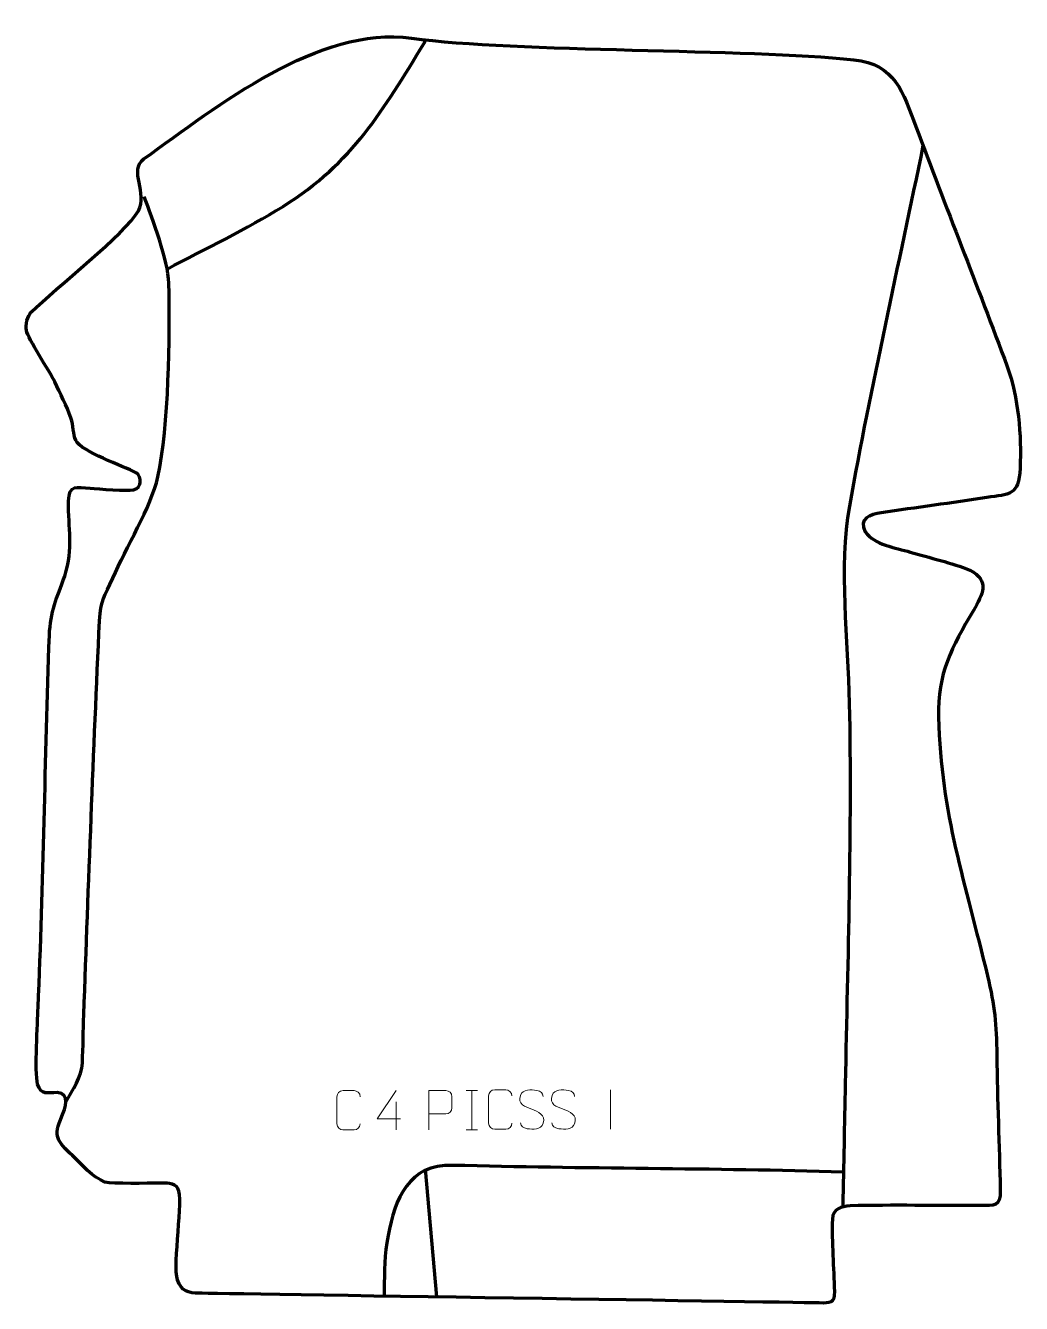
# Model space of a CAD drawing. Header units: millimetres. Extents: x 943 to 1575, y 20 to 831.
import ezdxf

# ---------------------------------------------------------------- set-up
doc = ezdxf.new("R2010")
doc.units = ezdxf.units.MM
doc.header["$MEASUREMENT"] = 0
doc.layers.add('layer 2', color=7, linetype='Continuous')
doc.layers.add('layer 3', color=7, linetype='Continuous')

msp = doc.modelspace()

# ---------------------------------------------------------------- linework, layer by layer
at = {"layer": 'layer 2', "color": 142, "lineweight": 158}
for points, knots in [([(1032.9313, 676.2653), (1057.0847, 689.1771), (1083.4202, 701.5861), (1106.4979, 716.057), (1106.4979, 716.057), (1151.2448, 744.1156), (1169.7372, 777.1737), (1195.9769, 819.6117), (1195.9769, 819.6117), (1195.9769, 819.6117), (1196.4767, 820.4201), (1196.4767, 820.4201), (1196.4767, 820.4201), (1196.4767, 820.4201), (1196.6312, 821.8118), (1196.6312, 821.8118)], [0, 0, 0, 0, 0.2, 0.2, 0.2, 0.2, 0.4, 0.4, 0.4, 0.4, 0.6, 0.6, 0.6, 0.6, 1, 1, 1, 1]), ([(1512.5446, 754.7634), (1496.9605, 678.5611), (1479.5328, 602.411), (1465.8692, 525.864), (1465.8692, 525.864), (1458.9027, 486.8361), (1465.0083, 440.4896), (1465.791, 400.4984), (1465.791, 400.4984), (1467.3638, 320.1363), (1464.7616, 239.3224), (1463.1965, 158.927), (1463.1965, 158.927), (1462.697, 133.2621), (1462.1976, 107.5972), (1461.6981, 81.9324), (1461.6981, 81.9324), (1461.6981, 81.9324), (1461.6796, 80.9818), (1461.6796, 80.9818)], [0, 0, 0, 0, 0.16666667, 0.16666667, 0.16666667, 0.16666667, 0.33333333, 0.33333333, 0.33333333, 0.33333333, 0.5, 0.5, 0.5, 0.5, 0.66666667, 0.66666667, 0.66666667, 0.66666667, 1, 1, 1, 1]), ([(968.7361, 147.4608), (972.9896, 155.3036), (978.6796, 163.2994), (979.1476, 172.4699), (979.1476, 172.4699), (979.6584, 182.4794), (979.6635, 192.8199), (980.031, 202.9176), (980.031, 202.9176), (983.0666, 286.323), (986.1573, 369.7238), (990.0327, 453.0953), (990.0327, 453.0953), (990.7246, 466.2579), (993.2518, 468.4417), (998.4194, 480.1566), (998.4194, 480.1566), (1006.7738, 499.0958), (1022.6388, 525.3136), (1027.1305, 544.3291), (1027.1305, 544.3291), (1034.0215, 576.507), (1034.8622, 633.6197), (1033.9985, 667.2584), (1033.9985, 667.2584), (1033.568, 682.3019), (1023.742, 707.5246), (1018.4556, 722.2407)], [0, 0, 0, 0, 0.125, 0.125, 0.125, 0.125, 0.25, 0.25, 0.25, 0.25, 0.375, 0.375, 0.375, 0.375, 0.5, 0.5, 0.5, 0.5, 0.625, 0.625, 0.625, 0.625, 0.75, 0.75, 0.75, 0.75, 1, 1, 1, 1]), ([(1462.1107, 103.1356), (1379.4996, 105.5585), (1296.794, 105.1495), (1214.1825, 107.3726), (1214.1825, 107.3726), (1186.0887, 108.1286), (1177.6141, 86.3002), (1173.1273, 62.7695), (1173.1273, 62.7695), (1170.7667, 50.3895), (1170.7986, 40.5504), (1170.6829, 28.1016), (1170.6829, 28.1016), (1170.6631, 26.8462), (1170.6433, 25.5908), (1170.6236, 24.3354)], [0, 0, 0, 0, 0.2, 0.2, 0.2, 0.2, 0.4, 0.4, 0.4, 0.4, 0.6, 0.6, 0.6, 0.6, 1, 1, 1, 1])]:
    msp.add_open_spline(points, degree=3, knots=knots, dxfattribs=at)
at = {"layer": 'layer 2', "color": 250, "lineweight": 9}
for points, knots in [([(1155.4716, 133.6475), (1155.3318, 131.3241), (1153.6546, 129.8445), (1151.5069, 129.8337), (1151.5069, 129.8337), (1149.175, 129.8341), (1146.8431, 129.8341), (1144.5116, 129.8337), (1144.5116, 129.8337), (1142.5866, 129.7283), (1140.6145, 131.6128), (1140.6257, 133.6301), (1140.6257, 133.6301), (1140.6261, 139.4002), (1140.6261, 145.1699), (1140.6257, 150.9392), (1140.6257, 150.9392), (1140.6299, 153.0773), (1142.3766, 154.7965), (1144.529, 154.783), (1144.529, 154.783), (1146.8547, 154.783), (1149.1808, 154.783), (1151.5069, 154.783), (1151.5069, 154.783), (1153.4535, 154.8185), (1155.4449, 153.327), (1155.4716, 150.8894)], [0, 0, 0, 0, 0.125, 0.125, 0.125, 0.125, 0.25, 0.25, 0.25, 0.25, 0.375, 0.375, 0.375, 0.375, 0.5, 0.5, 0.5, 0.5, 0.625, 0.625, 0.625, 0.625, 0.75, 0.75, 0.75, 0.75, 1, 1, 1, 1]), ([(1181.0976, 136.8447), (1181.0976, 136.8447), (1166.2759, 136.8447), (1166.2759, 136.8447), (1166.2759, 136.8447), (1166.2759, 136.8447), (1178.1535, 154.9152), (1178.1535, 154.9152)], [0, 0, 0, 0, 0.33333333, 0.33333333, 0.33333333, 0.33333333, 1, 1, 1, 1]), ([(1198.942, 129.8929), (1198.942, 129.8929), (1198.942, 154.8465), (1198.942, 154.8465), (1198.942, 154.8465), (1202.537, 154.8465), (1206.1323, 154.8465), (1209.7277, 154.8465), (1209.7277, 154.8465), (1212.0529, 154.8086), (1213.6103, 153.3185), (1213.6061, 150.9524), (1213.6061, 150.9524), (1213.6057, 148.9167), (1213.6057, 145.8574), (1213.6061, 143.8214), (1213.6061, 143.8214), (1213.5996, 141.946), (1211.7874, 140.0041), (1209.7778, 139.985), (1209.7778, 139.985), (1209.7778, 139.985), (1198.942, 139.985), (1198.942, 139.985)], [0, 0, 0, 0, 0.14285714, 0.14285714, 0.14285714, 0.14285714, 0.28571429, 0.28571429, 0.28571429, 0.28571429, 0.42857143, 0.42857143, 0.42857143, 0.42857143, 0.57142857, 0.57142857, 0.57142857, 0.57142857, 0.71428571, 0.71428571, 0.71428571, 0.71428571, 1, 1, 1, 1]), ([(1251.7311, 134.1595), (1251.5913, 131.8361), (1249.9141, 130.3565), (1247.7664, 130.3457), (1247.7664, 130.3457), (1245.4345, 130.3461), (1243.1026, 130.3461), (1240.7711, 130.3457), (1240.7711, 130.3457), (1238.8461, 130.2403), (1236.874, 132.1248), (1236.8852, 134.1421), (1236.8852, 134.1421), (1236.8856, 139.9122), (1236.8856, 145.6819), (1236.8852, 151.4512), (1236.8852, 151.4512), (1236.8894, 153.5893), (1238.6361, 155.3085), (1240.7885, 155.295), (1240.7885, 155.295), (1243.1142, 155.295), (1245.4403, 155.295), (1247.7664, 155.295), (1247.7664, 155.295), (1249.713, 155.3305), (1251.7044, 153.839), (1251.7311, 151.4014)], [0, 0, 0, 0, 0.125, 0.125, 0.125, 0.125, 0.25, 0.25, 0.25, 0.25, 0.375, 0.375, 0.375, 0.375, 0.5, 0.5, 0.5, 0.5, 0.625, 0.625, 0.625, 0.625, 0.75, 0.75, 0.75, 0.75, 1, 1, 1, 1]), ([(1264.3136, 142.9924), (1260.0653, 144.4628), (1255.1572, 146.2586), (1257.1623, 151.7789), (1257.1623, 151.7789), (1258.6658, 155.9188), (1263.8794, 155.5303), (1267.483, 154.9292), (1267.483, 154.9292), (1270.3436, 154.452), (1271.2083, 153.2388), (1271.5189, 151.1547)], [0, 0, 0, 0, 0.25, 0.25, 0.25, 0.25, 0.5, 0.5, 0.5, 0.5, 1, 1, 1, 1]), ([(1284.3136, 142.9924), (1280.0653, 144.4628), (1275.1572, 146.2586), (1277.1623, 151.7789), (1277.1623, 151.7789), (1278.6658, 155.9188), (1283.8794, 155.5303), (1287.483, 154.9292), (1287.483, 154.9292), (1290.3436, 154.452), (1291.2083, 153.2388), (1291.5189, 151.1547)], [0, 0, 0, 0, 0.25, 0.25, 0.25, 0.25, 0.5, 0.5, 0.5, 0.5, 1, 1, 1, 1]), ([(1264.3136, 142.9923), (1268.3322, 141.3456), (1273.3617, 139.4573), (1271.5277, 134.097), (1271.5277, 134.097), (1270.0679, 129.8306), (1265.1571, 130.0873), (1261.431, 130.642), (1261.431, 130.642), (1258.681, 131.0518), (1257.4601, 132.2653), (1257.0821, 134.3775)], [0, 0, 0, 0, 0.25, 0.25, 0.25, 0.25, 0.5, 0.5, 0.5, 0.5, 1, 1, 1, 1]), ([(1284.3136, 142.9923), (1288.3322, 141.3456), (1293.3617, 139.4573), (1291.5277, 134.097), (1291.5277, 134.097), (1290.0679, 129.8306), (1285.1571, 130.0873), (1281.431, 130.642), (1281.431, 130.642), (1278.681, 131.0518), (1277.4601, 132.2653), (1277.0821, 134.3775)], [0, 0, 0, 0, 0.25, 0.25, 0.25, 0.25, 0.5, 0.5, 0.5, 0.5, 1, 1, 1, 1])]:
    msp.add_open_spline(points, degree=3, knots=knots, dxfattribs=at)
for points in [[(1222.69, 154.8465), (1222.69, 154.8465), (1229.8581, 154.8465), (1229.8581, 154.8465)], [(1226.274, 154.8465), (1226.274, 154.8465), (1226.274, 129.893), (1226.274, 129.893)], [(1314.3081, 155.3056), (1314.3081, 155.3056), (1314.3081, 130.3315), (1314.3081, 130.3315)], [(1178.1535, 147.6058), (1178.1535, 147.6058), (1178.1535, 129.9411), (1178.1535, 129.9411)], [(1222.69, 129.893), (1222.69, 129.893), (1229.8581, 129.893), (1229.8581, 129.893)]]:
    msp.add_open_spline(points, degree=3, dxfattribs=at)
at = {"layer": 'layer 2', "color": 142, "lineweight": 158}
msp.add_open_spline([(1196.7422, 104.855), (1196.7422, 104.855), (1203.8804, 23.8184), (1203.8804, 23.8184)], degree=3, dxfattribs=at)
at = {"layer": 'layer 3', "color": 242, "lineweight": 158}
msp.add_open_spline([(1446.6532, 20.0518), (1453.842, 19.8429), (1456.4618, 19.715), (1456.3017, 27.3177), (1456.3017, 27.3177), (1455.9906, 42.1067), (1454.5421, 58.7434), (1455.0642, 73.2664), (1455.0642, 73.2664), (1455.2954, 79.6969), (1460.8337, 81.3696), (1466.3353, 81.6681), (1466.3353, 81.6681), (1493.6843, 82.4095), (1521.1578, 81.6944), (1548.53, 81.9257), (1548.53, 81.9257), (1558.2294, 82.0077), (1561.7507, 80.6752), (1561.5431, 91.6647), (1561.5431, 91.6647), (1561.0041, 120.193), (1559.6972, 148.6863), (1559.3528, 177.2334), (1559.3528, 177.2334), (1559.1361, 197.3706), (1558.1301, 207.9775), (1553.4803, 227.6276), (1553.4803, 227.6276), (1539.3098, 286.929), (1524.1223, 329.6651), (1522.3021, 391.9604), (1522.3021, 391.9604), (1521.6775, 419.6409), (1530.7964, 436.1337), (1544.4997, 459.5981), (1544.4997, 459.5981), (1550.3437, 469.573), (1555.2986, 478.5441), (1542.3478, 485.115), (1542.3478, 485.115), (1530.982, 489.7604), (1516.506, 493.1011), (1504.5042, 496.6263), (1504.5042, 496.6263), (1495.1871, 499.4471), (1481.5874, 501.1121), (1475.9272, 509.5207), (1475.9272, 509.5207), (1471.2183, 518.0567), (1479.3851, 520.4772), (1486.0977, 521.5252), (1486.0977, 521.5252), (1508.3409, 524.9979), (1530.7556, 527.7467), (1553.0408, 531.2301), (1553.0408, 531.2301), (1567.4248, 533.5084), (1573.3551, 532.222), (1574.1764, 549.9005), (1574.1764, 549.9005), (1575.0167, 570.9648), (1573.2207, 594.5468), (1566.0226, 614.4518), (1566.0226, 614.4518), (1547.0366, 665.3311), (1527.0344, 715.878), (1508.038, 766.7868), (1508.038, 766.7868), (1499.9358, 788.4656), (1494.8712, 806.3488), (1468.699, 809.1338), (1468.699, 809.1338), (1400.9516, 816.3429), (1254.7776, 813.8424), (1187.9714, 822.8716), (1187.9714, 822.8716), (1128.8646, 830.8599), (1065.7319, 780.2778), (1018.1965, 746.2093), (1018.1965, 746.2093), (1008.2124, 739.0538), (1021.0521, 724.2743), (1014.6747, 713.1826), (1014.6747, 713.1826), (1006.5649, 699.0779), (962.316, 664.1828), (946.8454, 649.0752), (946.8454, 649.0752), (944.0237, 646.305), (943.0979, 641.1005), (943.6634, 637.28), (943.6634, 637.28), (944.3624, 632.5569), (958.3503, 611.2552), (961.6869, 604.6653), (961.6869, 604.6653), (965.0145, 597.5512), (969.2432, 589.1299), (971.8306, 581.8471), (971.8306, 581.8471), (973.5196, 577.0932), (973.2658, 571.2825), (974.9531, 567.6706), (974.9531, 567.6706), (978.4756, 560.1305), (1004.9635, 551.4246), (1013.2801, 546.9374), (1013.2801, 546.9374), (1017.1649, 544.3691), (1017.0051, 537.4293), (1011.548, 536.1366), (1011.548, 536.1366), (1007.8585, 535.2627), (989.2553, 536.8533), (984.1617, 537.149), (984.1617, 537.149), (975.6323, 537.6403), (970.6264, 539.8552), (970.3978, 529.1296), (970.3978, 529.1296), (970.0192, 511.3675), (973.8402, 499.5863), (967.9309, 481.4539), (967.9309, 481.4539), (962.7368, 467.1765), (958.9801, 459.3187), (958.2051, 443.619), (958.2051, 443.619), (955.4341, 364.9443), (954.4893, 286.2234), (951.0811, 207.5669), (951.0811, 207.5669), (950.6427, 197.744), (948.8977, 167.0792), (950.6671, 158.8535), (950.6671, 158.8535), (953.2042, 151.5702), (956.8966, 153.6436), (963.2417, 153.5332), (963.2417, 153.5332), (971.7906, 152.7803), (968.3751, 143.4655), (966.1813, 138.5962), (966.1813, 138.5962), (960.2983, 125.7131), (963.255, 122.6124), (972.8556, 113.5564), (972.8556, 113.5564), (978.9056, 107.7667), (985.6262, 99.678), (993.4313, 96.7607), (993.4313, 96.7607), (998.5766, 95.453), (1020.8832, 96.105), (1027.8443, 96.0148), (1027.8443, 96.0148), (1032.0164, 95.9431), (1037.4752, 96.6716), (1039.8185, 92.6641), (1039.8185, 92.6641), (1043.5405, 86.2986), (1036.4267, 44.8905), (1039.4285, 34.6434), (1039.4285, 34.6434), (1042.2219, 27.341), (1046.1755, 26.3066), (1053.4237, 26.1695), (1053.4237, 26.1695), (1060.6719, 26.0324), (1446.6532, 20.0518), (1446.6532, 20.0518)], degree=3, knots=[0, 0, 0, 0, 0.02272727, 0.02272727, 0.02272727, 0.02272727, 0.04545455, 0.04545455, 0.04545455, 0.04545455, 0.06818182, 0.06818182, 0.06818182, 0.06818182, 0.09090909, 0.09090909, 0.09090909, 0.09090909, 0.11363636, 0.11363636, 0.11363636, 0.11363636, 0.13636364, 0.13636364, 0.13636364, 0.13636364, 0.15909091, 0.15909091, 0.15909091, 0.15909091, 0.18181818, 0.18181818, 0.18181818, 0.18181818, 0.20454545, 0.20454545, 0.20454545, 0.20454545, 0.22727273, 0.22727273, 0.22727273, 0.22727273, 0.25, 0.25, 0.25, 0.25, 0.27272727, 0.27272727, 0.27272727, 0.27272727, 0.29545455, 0.29545455, 0.29545455, 0.29545455, 0.31818182, 0.31818182, 0.31818182, 0.31818182, 0.34090909, 0.34090909, 0.34090909, 0.34090909, 0.36363636, 0.36363636, 0.36363636, 0.36363636, 0.38636364, 0.38636364, 0.38636364, 0.38636364, 0.40909091, 0.40909091, 0.40909091, 0.40909091, 0.43181818, 0.43181818, 0.43181818, 0.43181818, 0.45454545, 0.45454545, 0.45454545, 0.45454545, 0.47727273, 0.47727273, 0.47727273, 0.47727273, 0.5, 0.5, 0.5, 0.5, 0.52272727, 0.52272727, 0.52272727, 0.52272727, 0.54545455, 0.54545455, 0.54545455, 0.54545455, 0.56818182, 0.56818182, 0.56818182, 0.56818182, 0.59090909, 0.59090909, 0.59090909, 0.59090909, 0.61363636, 0.61363636, 0.61363636, 0.61363636, 0.63636364, 0.63636364, 0.63636364, 0.63636364, 0.65909091, 0.65909091, 0.65909091, 0.65909091, 0.68181818, 0.68181818, 0.68181818, 0.68181818, 0.70454545, 0.70454545, 0.70454545, 0.70454545, 0.72727273, 0.72727273, 0.72727273, 0.72727273, 0.75, 0.75, 0.75, 0.75, 0.77272727, 0.77272727, 0.77272727, 0.77272727, 0.79545455, 0.79545455, 0.79545455, 0.79545455, 0.81818182, 0.81818182, 0.81818182, 0.81818182, 0.84090909, 0.84090909, 0.84090909, 0.84090909, 0.86363636, 0.86363636, 0.86363636, 0.86363636, 0.88636364, 0.88636364, 0.88636364, 0.88636364, 0.90909091, 0.90909091, 0.90909091, 0.90909091, 0.93181818, 0.93181818, 0.93181818, 0.93181818, 0.95454545, 0.95454545, 0.95454545, 0.95454545, 1, 1, 1, 1], dxfattribs=at)

doc.saveas('drawing.dxf')
